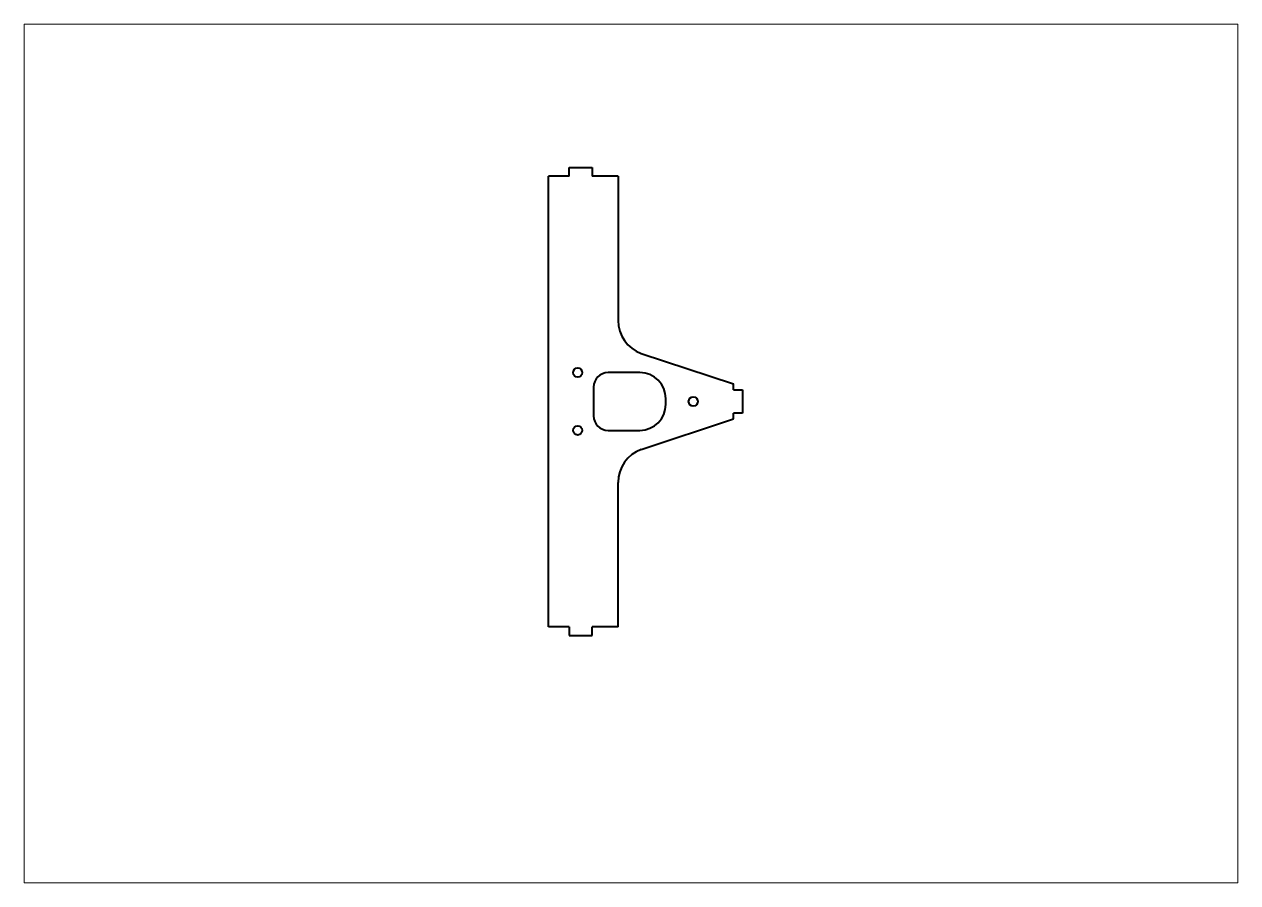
# Paper-space layout 'Sheet' of a CAD drawing. Header units: millimetres. Extents: x 0 to 420, y 0 to 297.
# The model-space entities are those that its viewports show. They can reach past a viewport. Long polylines and large blocks are cut down to what shows.
import ezdxf

# ---------------------------------------------------------------- set-up
doc = ezdxf.new("R2010")
doc.units = ezdxf.units.MM
doc.layers.add('Geometries', color=7, linetype='Continuous')

msp = doc.modelspace()

# ---------------------------------------------------------------- linework, layer by layer
at = {"layer": 'Geometries', "linetype": 'Continuous', "lineweight": 40}
for p, q in [((181.45, 88.5), (181.45, 244.5)), ((188.55, 244.5), (181.45, 244.5)), ((188.55, 244.5), (188.55, 247.5)), ((188.55, 247.5), (196.55, 247.5)), ((196.55, 247.5), (196.55, 244.5)), ((205.55, 244.5), (196.55, 244.5)), ((205.55, 244.5), (205.55, 194.5)), ((213.53, 183.09), (245.45, 172.56)), ((213.05, 176.5), (202.05, 176.5)), ((245.45, 170.5), (245.45, 172.56)), ((197.05, 171.5), (197.05, 161.5)), ((245.45, 170.5), (248.55, 170.5)), ((248.55, 170.5), (248.55, 162.5)), ((222.05, 165.5), (222.05, 167.5)), ((213.53, 149.91), (245.45, 160.44)), ((248.55, 162.5), (245.45, 162.5)), ((245.45, 160.44), (245.45, 162.5)), ((202.05, 156.5), (213.05, 156.5)), ((205.55, 88.5), (205.55, 138.5)), ((188.55, 88.5), (181.45, 88.5)), ((188.55, 88.5), (188.55, 85.5)), ((196.55, 85.5), (196.55, 88.5)), ((205.55, 88.5), (196.55, 88.5)), ((188.55, 85.5), (196.55, 85.5))]:
    msp.add_line(p, q, dxfattribs=at)
for centre in [(191.55, 176.5), (231.55, 166.5), (191.55, 156.5)]:
    msp.add_circle(centre, 1.6, dxfattribs=at)
for centre, radius, start, end in [((217.7, 194.5), 12.15, 180, 249.9176), ((202.05, 171.5), 5, 90, 180), ((213.05, 167.5), 9, 0, 90), ((213.05, 165.5), 9, 270, 0), ((202.05, 161.5), 5, 180, 270), ((217.7, 138.5), 12.15, 110.0824, 180)]:
    msp.add_arc(centre, radius, start, end, dxfattribs=at)

psp = doc.layouts.new('Sheet')

# ---------------------------------------------------------------- viewports
at = {"layer": '0'}
psp.add_viewport(center=(210, 148.5), size=(420, 297), view_center_point=(210, 148.5), view_height=297, dxfattribs=at)

doc.saveas('drawing.dxf')
